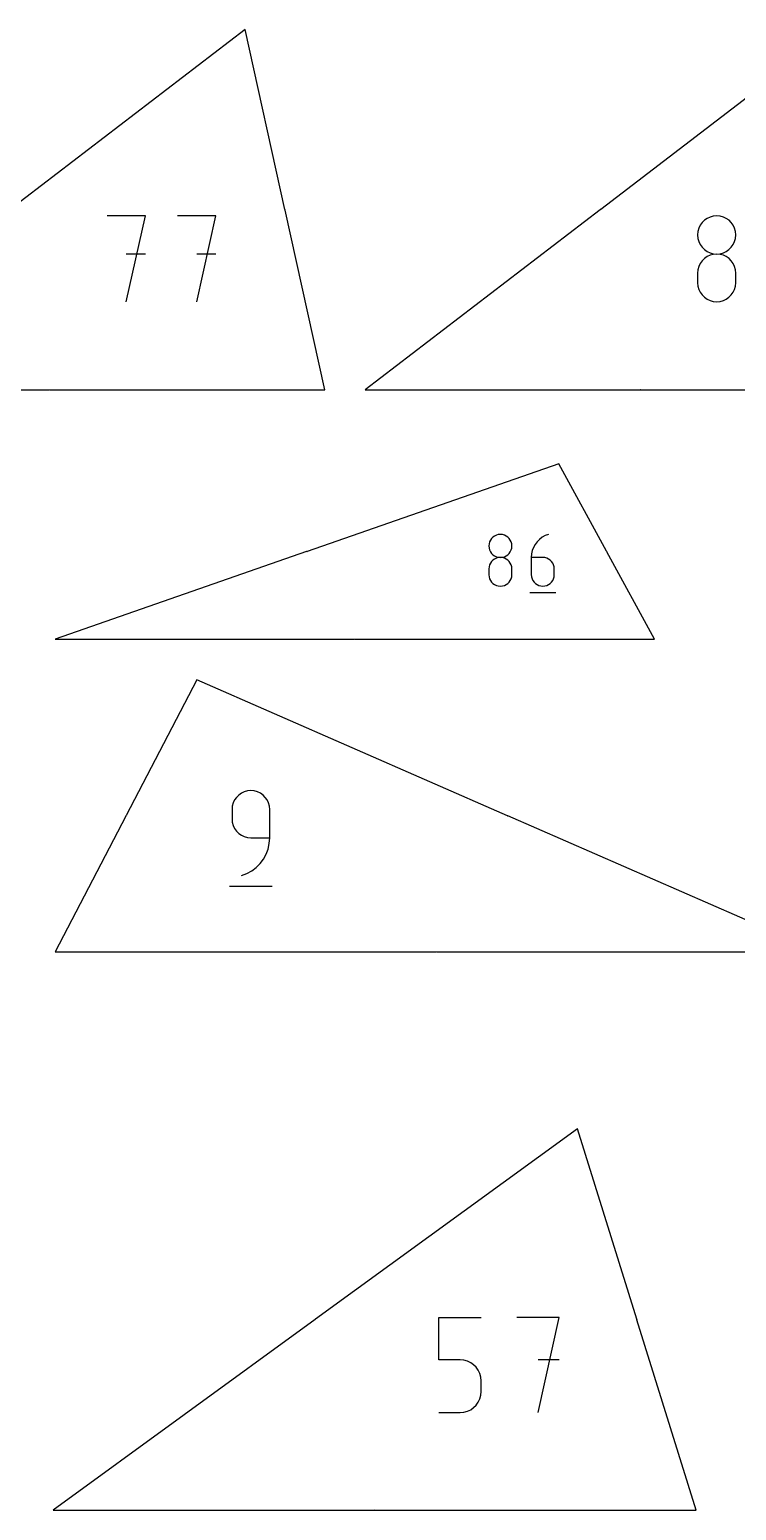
# Model space of a CAD drawing. Extents: x 0 to 500, y 0 to 1020.
# Drawn here: x 289.7 to 345.1, y 389.5 to 505.7 of the extents above; entities that cross this region are included whole.
import ezdxf

# ---------------------------------------------------------------- set-up
doc = ezdxf.new("R2010")
doc.units = 0

msp = doc.modelspace()

# ---------------------------------------------------------------- linework, layer by layer
at = {"layer": 'annotation', "color": 1}
for p, q in [((309.729554, 491.571083), (309.730284, 491.567778)), ((309.730284, 491.567778), (309.730284, 491.567778)), ((309.730284, 491.567778), (309.730469, 491.567196)), ((309.730469, 491.567196), (309.730746, 491.56667)), ((309.730746, 491.56667), (309.731104, 491.56621)), ((309.731104, 491.56621), (309.731532, 491.56582)), ((309.731532, 491.56582), (309.732018, 491.56551)), ((309.732018, 491.56551), (309.732551, 491.565286)), ((309.732551, 491.565286), (309.733119, 491.565155)), ((309.733119, 491.565155), (309.73371, 491.565125)), ((309.73371, 491.565125), (309.734314, 491.565203)), ((309.734314, 491.565203), (309.735969, 491.565568)), ((309.735969, 491.565568), (309.736549, 491.565752)), ((309.735969, 491.565568), (309.735969, 491.565568)), ((309.736549, 491.565752), (309.737072, 491.566029)), ((309.737072, 491.566029), (309.737532, 491.566387)), ((309.737532, 491.566387), (309.737921, 491.566815)), ((309.737921, 491.566815), (309.738231, 491.567301)), ((309.738538, 491.569602), (309.738173, 491.571257)), ((309.738173, 491.571257), (309.738538, 491.569602)), ((309.738231, 491.567301), (309.738455, 491.567834)), ((309.738455, 491.567834), (309.738586, 491.568403)), ((309.738616, 491.568996), (309.738538, 491.569602)), ((309.738538, 491.569602), (309.738538, 491.569602)), ((309.738538, 491.569602), (309.738723, 491.56902)), ((309.738586, 491.568403), (309.738616, 491.568996)), ((309.738723, 491.56902), (309.739, 491.568494)), ((309.739, 491.568494), (309.739359, 491.568034)), ((309.739359, 491.568034), (309.739788, 491.567645)), ((309.739788, 491.567645), (309.740274, 491.567335)), ((309.740274, 491.567335), (309.740808, 491.567111)), ((309.740808, 491.567111), (309.741378, 491.566981)), ((309.741378, 491.566981), (309.741971, 491.566951)), ((309.741971, 491.566951), (309.742578, 491.567029)), ((309.742578, 491.567029), (309.743158, 491.567213)), ((309.742578, 491.567029), (309.742578, 491.567029)), ((309.743158, 491.567213), (309.743681, 491.56749)), ((309.743681, 491.56749), (309.744141, 491.567847)), ((309.744141, 491.567847), (309.74453, 491.568275)), ((309.745147, 491.571063), (309.744417, 491.574367)), ((309.74453, 491.568275), (309.74484, 491.568761)), ((309.74484, 491.568761), (309.745064, 491.569294)), ((309.745064, 491.569294), (309.745195, 491.569863)), ((309.745225, 491.570457), (309.745147, 491.571063)), ((309.745195, 491.569863), (309.745225, 491.570457)), ((334.46102, 491.569181), (334.464929, 491.572177)), ((334.464023, 491.565262), (334.46102, 491.569181)), ((334.465978, 491.566759), (334.464023, 491.565262)), ((334.466352, 491.566997), (334.465978, 491.566759)), ((334.466752, 491.56716), (334.466352, 491.566997)), ((334.467167, 491.567249), (334.466752, 491.56716)), ((334.467587, 491.567265), (334.467167, 491.567249)), ((334.468003, 491.567211), (334.467587, 491.567265)), ((334.467764, 491.560379), (334.469718, 491.561877)), ((334.468405, 491.567087), (334.468003, 491.567211)), ((334.468783, 491.566893), (334.468405, 491.567087)), ((334.469127, 491.566632), (334.468783, 491.566893)), ((334.469428, 491.566305), (334.469127, 491.566632)), ((334.470174, 491.565331), (334.469428, 491.566305)), ((334.469428, 491.566305), (334.469428, 491.566305)), ((334.469718, 491.561877), (334.470045, 491.562177)), ((334.469718, 491.561877), (334.469718, 491.561877)), ((334.470045, 491.562177), (334.470306, 491.562521)), ((334.470412, 491.564956), (334.470174, 491.565331)), ((334.473474, 491.56786), (334.470181, 491.576201)), ((334.470306, 491.562521), (334.470499, 491.562899)), ((334.470574, 491.564555), (334.470412, 491.564956)), ((334.470499, 491.562899), (334.470624, 491.563302)), ((334.470663, 491.564139), (334.470574, 491.564555)), ((334.470624, 491.563302), (334.470679, 491.563718)), ((334.470679, 491.563718), (334.470663, 491.564139)), ((334.478362, 491.571605), (334.473474, 491.56786)), ((334.478396, 491.568526), (334.475401, 491.572435)), ((298.794303, 491.096661), (295.793631, 491.096661)), ((297.294179, 484.348853), (298.794303, 491.096661)), ((304.325403, 491.096661), (301.324731, 491.096661)), ((302.825278, 484.348853), (304.325403, 491.096661)), ((342.290265, 490.346698), (342.179291, 490.11365)), ((342.438245, 490.555657), (342.290265, 490.346698)), ((342.61897, 490.736239), (342.438245, 490.555657)), ((342.828179, 490.884157), (342.61897, 490.736239)), ((343.061613, 490.995122), (342.828179, 490.884157)), ((343.31501, 491.064845), (343.061613, 490.995122)), ((343.584111, 491.089039), (343.31501, 491.064845)), ((343.853213, 491.064845), (343.584111, 491.089039)), ((343.584111, 491.089039), (343.584111, 491.089039)), ((344.10661, 490.995122), (343.853213, 491.064845)), ((344.340044, 490.884157), (344.10661, 490.995122)), ((344.549253, 490.736239), (344.340044, 490.884157)), ((344.729978, 490.555657), (344.549253, 490.736239)), ((344.877957, 490.346698), (344.729978, 490.555657)), ((344.988932, 490.11365), (344.877957, 490.346698)), ((342.109582, 489.860803), (342.085399, 489.592443)), ((342.085399, 489.592443), (342.085399, 489.592443)), ((342.085399, 489.592443), (342.109596, 489.322823)), ((342.179291, 490.11365), (342.109582, 489.860803)), ((342.109596, 489.322823), (342.17934, 489.068994)), ((342.17934, 489.068994), (342.290359, 488.83521)), ((344.877863, 488.83521), (344.988883, 489.068994)), ((344.988883, 489.068994), (345.058627, 489.322823)), ((345.058641, 489.860803), (344.988932, 490.11365)), ((345.058627, 489.322823), (345.082824, 489.592443)), ((345.082824, 489.592443), (345.058641, 489.860803)), ((345.082824, 489.592443), (345.082824, 489.592443)), ((298.794303, 488.091758), (297.294179, 488.091758)), ((304.325403, 488.091758), (302.825278, 488.091758)), ((342.290359, 488.83521), (342.438385, 488.625722)), ((342.438385, 488.625722), (342.619144, 488.444786)), ((342.828179, 487.886591), (342.61897, 487.73848)), ((342.619144, 488.444786), (342.828367, 488.296653)), ((343.061613, 487.997655), (342.828179, 487.886591)), ((342.828367, 488.296653), (343.061783, 488.185578)), ((343.31501, 488.067415), (343.061613, 487.997655)), ((343.061783, 488.185578), (343.315122, 488.115814)), ((343.584111, 488.091614), (343.31501, 488.067415)), ((343.315122, 488.115814), (343.584111, 488.091614)), ((343.584111, 488.091614), (343.853101, 488.115814)), ((343.853213, 488.067429), (343.584111, 488.091614)), ((343.584111, 488.091614), (343.584111, 488.091614)), ((343.584111, 488.091614), (343.584111, 488.091614)), ((343.853101, 488.115814), (344.106439, 488.185578)), ((344.10661, 487.997704), (343.853213, 488.067429)), ((344.106439, 488.185578), (344.339856, 488.296653)), ((344.340044, 487.886685), (344.10661, 487.997704)), ((344.339856, 488.296653), (344.549079, 488.444786)), ((344.549253, 487.738619), (344.340044, 487.886685)), ((344.549079, 488.444786), (344.729838, 488.625722)), ((344.729838, 488.625722), (344.877863, 488.83521)), ((342.109582, 486.860702), (342.085399, 486.591209)), ((342.179291, 487.114433), (342.109582, 486.860702)), ((342.290265, 487.348144), (342.179291, 487.114433)), ((342.438245, 487.557579), (342.290265, 487.348144)), ((342.61897, 487.73848), (342.438245, 487.557579)), ((344.729978, 487.557753), (344.549253, 487.738619)), ((344.877957, 487.348332), (344.729978, 487.557753)), ((344.988932, 487.114604), (344.877957, 487.348332)), ((345.058641, 486.860814), (344.988932, 487.114604)), ((345.082824, 486.591209), (345.058641, 486.860814)), ((342.085399, 486.591209), (342.085399, 485.844603)), ((342.085399, 485.844603), (342.085399, 485.844603)), ((342.085399, 485.844603), (342.109596, 485.575129)), ((342.109596, 485.575129), (342.17934, 485.321689)), ((344.988883, 485.321689), (345.058627, 485.575129)), ((345.058627, 485.575129), (345.082824, 485.844603)), ((345.082824, 485.844603), (345.082824, 486.591209)), ((345.082824, 486.591209), (345.082824, 486.591209)), ((342.17934, 485.321689), (342.290359, 485.088467)), ((342.290359, 485.088467), (342.438385, 484.879648)), ((342.438385, 484.879648), (342.619144, 484.699414)), ((342.619144, 484.699414), (342.828367, 484.551949)), ((342.828367, 484.551949), (343.061783, 484.441437)), ((343.061783, 484.441437), (343.315122, 484.372062)), ((343.315122, 484.372062), (343.584111, 484.348007)), ((343.584111, 484.348007), (343.853101, 484.372062)), ((343.853101, 484.372062), (344.106439, 484.441437)), ((344.106439, 484.441437), (344.339856, 484.551949)), ((344.339856, 484.551949), (344.549079, 484.699414)), ((344.549079, 484.699414), (344.729838, 484.879648)), ((344.729838, 484.879648), (344.877863, 485.088467)), ((344.877863, 485.088467), (344.988883, 485.321689)), ((343.584111, 484.348007), (343.584111, 484.348007)), ((291.294064, 477.447383), (291.29402, 477.446901)), ((291.29402, 477.446901), (291.29402, 477.445567)), ((291.29402, 477.445567), (291.29402, 477.445567)), ((291.29402, 477.445567), (291.294064, 477.445085)), ((291.294064, 477.440686), (291.29402, 477.440205)), ((291.29402, 477.440205), (291.29402, 477.440205)), ((291.29402, 477.440205), (291.294064, 477.439725)), ((291.294188, 477.447835), (291.294064, 477.447383)), ((291.294064, 477.445085), (291.294188, 477.444632)), ((291.294188, 477.44114), (291.294064, 477.440686)), ((291.294064, 477.439725), (291.294188, 477.439273)), ((291.294387, 477.448252), (291.294188, 477.447835)), ((291.294188, 477.444632), (291.294387, 477.444214)), ((291.294387, 477.441558), (291.294188, 477.44114)), ((291.294188, 477.439273), (291.294387, 477.438857)), ((291.294651, 477.448625), (291.294387, 477.448252)), ((291.294387, 477.444214), (291.294651, 477.44384)), ((291.294651, 477.441932), (291.294387, 477.441558)), ((291.294387, 477.438857), (291.294651, 477.438484)), ((291.294974, 477.448947), (291.294651, 477.448625)), ((291.294651, 477.44384), (291.294974, 477.443517)), ((291.294974, 477.442255), (291.294651, 477.441932)), ((291.294651, 477.438484), (291.294974, 477.438161)), ((291.295348, 477.449211), (291.294974, 477.448947)), ((291.294974, 477.443517), (291.295348, 477.443252)), ((291.295348, 477.44252), (291.294974, 477.442255)), ((291.294974, 477.438161), (291.295348, 477.437897)), ((291.295765, 477.449408), (291.295348, 477.449211)), ((291.295348, 477.443252), (291.295765, 477.443054)), ((291.295765, 477.442718), (291.295348, 477.44252)), ((291.295348, 477.437897), (291.295765, 477.437698)), ((291.296218, 477.449532), (291.295765, 477.449408)), ((291.295765, 477.443054), (291.296217, 477.442929)), ((291.296218, 477.442843), (291.295765, 477.442718)), ((291.295765, 477.437698), (291.296217, 477.437574)), ((291.296217, 477.442929), (291.296698, 477.442886)), ((291.296217, 477.437574), (291.296698, 477.437531)), ((291.296698, 477.449575), (291.296218, 477.449532)), ((291.296698, 477.442886), (291.296218, 477.442843)), ((291.297179, 477.449532), (291.296698, 477.449575)), ((291.296698, 477.449575), (291.296698, 477.449575)), ((291.296698, 477.442886), (291.297179, 477.442929)), ((291.296698, 477.442886), (291.296698, 477.442886)), ((291.297179, 477.442843), (291.296698, 477.442886)), ((291.296698, 477.442886), (291.296698, 477.442886)), ((291.296698, 477.437531), (291.297179, 477.437574)), ((291.296698, 477.437531), (291.296698, 477.437531)), ((291.297632, 477.449408), (291.297179, 477.449532)), ((291.297179, 477.442929), (291.297632, 477.443054)), ((291.297632, 477.442718), (291.297179, 477.442843)), ((291.297179, 477.437574), (291.297632, 477.437698)), ((291.298049, 477.449211), (291.297632, 477.449408)), ((291.297632, 477.443054), (291.298049, 477.443253)), ((291.298049, 477.44252), (291.297632, 477.442718)), ((291.297632, 477.437698), (291.298049, 477.437897)), ((291.298422, 477.448947), (291.298049, 477.449211)), ((291.298049, 477.443253), (291.298423, 477.443517)), ((291.298422, 477.442255), (291.298049, 477.44252)), ((291.298049, 477.437897), (291.298423, 477.438161)), ((291.298745, 477.448625), (291.298422, 477.448947)), ((291.298745, 477.441932), (291.298422, 477.442255)), ((291.298423, 477.443517), (291.298746, 477.44384)), ((291.298423, 477.438161), (291.298746, 477.438484)), ((291.29901, 477.448252), (291.298745, 477.448625)), ((291.29901, 477.441558), (291.298745, 477.441932)), ((291.298746, 477.44384), (291.29901, 477.444215)), ((291.298746, 477.438484), (291.29901, 477.438857)), ((291.299208, 477.447835), (291.29901, 477.448252)), ((291.29901, 477.444215), (291.299208, 477.444632)), ((291.299208, 477.44114), (291.29901, 477.441558)), ((291.29901, 477.438857), (291.299208, 477.439273)), ((291.299333, 477.447383), (291.299208, 477.447835)), ((291.299208, 477.444632), (291.299333, 477.445086)), ((291.299333, 477.440686), (291.299208, 477.44114)), ((291.299208, 477.439273), (291.299333, 477.439725)), ((291.299376, 477.446901), (291.299333, 477.447383)), ((291.299333, 477.445086), (291.299376, 477.445567)), ((291.299376, 477.440205), (291.299333, 477.440686)), ((291.299333, 477.439725), (291.299376, 477.440205)), ((291.299376, 477.446901), (291.299376, 477.446901)), ((291.299376, 477.445567), (291.299376, 477.446901)), ((291.299376, 477.440205), (291.299376, 477.440205)), ((291.306579, 477.449575), (291.303898, 477.437516)), ((291.303898, 477.442886), (291.306579, 477.442886)), ((291.303898, 477.437516), (291.309261, 477.437516)), ((337.58717, 477.449575), (337.584489, 477.437516)), ((337.584489, 477.442886), (337.58717, 477.442886)), ((337.584489, 477.437516), (337.589852, 477.437516)), ((337.594417, 477.447383), (337.594373, 477.446901)), ((337.594373, 477.446901), (337.594373, 477.445567)), ((337.594373, 477.445567), (337.594373, 477.445567)), ((337.594373, 477.445567), (337.594417, 477.445085)), ((337.594417, 477.440686), (337.594373, 477.440205)), ((337.594373, 477.440205), (337.594373, 477.440205)), ((337.594373, 477.440205), (337.594417, 477.439725)), ((337.594541, 477.447835), (337.594417, 477.447383)), ((337.594417, 477.445085), (337.594541, 477.444632)), ((337.594541, 477.44114), (337.594417, 477.440686)), ((337.594417, 477.439725), (337.594541, 477.439273)), ((337.59474, 477.448252), (337.594541, 477.447835)), ((337.594541, 477.444632), (337.594739, 477.444214)), ((337.59474, 477.441558), (337.594541, 477.44114)), ((337.594541, 477.439273), (337.594739, 477.438857)), ((337.594739, 477.444214), (337.595004, 477.44384)), ((337.594739, 477.438857), (337.595004, 477.438484)), ((337.595004, 477.448625), (337.59474, 477.448252)), ((337.595004, 477.441932), (337.59474, 477.441558)), ((337.595327, 477.448947), (337.595004, 477.448625)), ((337.595004, 477.44384), (337.595327, 477.443517)), ((337.595327, 477.442255), (337.595004, 477.441932)), ((337.595004, 477.438484), (337.595327, 477.438161)), ((337.595701, 477.449211), (337.595327, 477.448947)), ((337.595327, 477.443517), (337.5957, 477.443252)), ((337.595701, 477.44252), (337.595327, 477.442255)), ((337.595327, 477.438161), (337.5957, 477.437897)), ((337.5957, 477.443252), (337.596118, 477.443054)), ((337.5957, 477.437897), (337.596118, 477.437698)), ((337.596118, 477.449408), (337.595701, 477.449211)), ((337.596118, 477.442718), (337.595701, 477.44252)), ((337.59657, 477.449532), (337.596118, 477.449408)), ((337.596118, 477.443054), (337.59657, 477.442929)), ((337.59657, 477.442843), (337.596118, 477.442718)), ((337.596118, 477.437698), (337.59657, 477.437574)), ((337.597051, 477.449575), (337.59657, 477.449532)), ((337.59657, 477.442929), (337.597051, 477.442886)), ((337.597051, 477.442886), (337.59657, 477.442843)), ((337.59657, 477.437574), (337.597051, 477.437531)), ((337.597532, 477.449532), (337.597051, 477.449575)), ((337.597051, 477.449575), (337.597051, 477.449575)), ((337.597051, 477.442886), (337.597532, 477.442929)), ((337.597051, 477.442886), (337.597051, 477.442886)), ((337.597532, 477.442843), (337.597051, 477.442886)), ((337.597051, 477.442886), (337.597051, 477.442886)), ((337.597051, 477.437531), (337.597532, 477.437574)), ((337.597051, 477.437531), (337.597051, 477.437531)), ((337.597984, 477.449408), (337.597532, 477.449532)), ((337.597532, 477.442929), (337.597985, 477.443054)), ((337.597984, 477.442718), (337.597532, 477.442843)), ((337.597532, 477.437574), (337.597985, 477.437698)), ((337.598401, 477.449211), (337.597984, 477.449408)), ((337.598401, 477.44252), (337.597984, 477.442718)), ((337.597985, 477.443054), (337.598402, 477.443253)), ((337.597985, 477.437698), (337.598402, 477.437897)), ((337.598775, 477.448947), (337.598401, 477.449211)), ((337.598775, 477.442255), (337.598401, 477.44252)), ((337.598402, 477.443253), (337.598776, 477.443517)), ((337.598402, 477.437897), (337.598776, 477.438161)), ((337.599098, 477.448625), (337.598775, 477.448947)), ((337.599098, 477.441932), (337.598775, 477.442255)), ((337.598776, 477.443517), (337.599098, 477.44384)), ((337.598776, 477.438161), (337.599098, 477.438484)), ((337.599363, 477.448252), (337.599098, 477.448625)), ((337.599098, 477.44384), (337.599363, 477.444215)), ((337.599363, 477.441558), (337.599098, 477.441932)), ((337.599098, 477.438484), (337.599363, 477.438857)), ((337.599561, 477.447835), (337.599363, 477.448252)), ((337.599363, 477.444215), (337.599561, 477.444632)), ((337.599561, 477.44114), (337.599363, 477.441558)), ((337.599363, 477.438857), (337.599561, 477.439273)), ((337.599686, 477.447383), (337.599561, 477.447835)), ((337.599561, 477.444632), (337.599686, 477.445086)), ((337.599686, 477.440686), (337.599561, 477.44114)), ((337.599561, 477.439273), (337.599686, 477.439725)), ((337.599729, 477.446901), (337.599686, 477.447383)), ((337.599686, 477.445086), (337.599729, 477.445567)), ((337.599729, 477.440205), (337.599686, 477.440686)), ((337.599686, 477.439725), (337.599729, 477.440205)), ((337.599729, 477.446901), (337.599729, 477.446901)), ((337.599729, 477.445567), (337.599729, 477.446901)), ((337.599729, 477.440205), (337.599729, 477.440205)), ((326.045369, 465.882307), (325.936626, 465.773649)), ((326.171252, 465.97131), (326.045369, 465.882307)), ((326.31171, 466.038078), (326.171252, 465.97131)), ((326.464181, 466.080031), (326.31171, 466.038078)), ((326.626101, 466.094589), (326.464181, 466.080031)), ((326.788021, 466.080031), (326.626101, 466.094589)), ((326.626101, 466.094589), (326.626101, 466.094589)), ((326.940492, 466.038078), (326.788021, 466.080031)), ((327.080951, 465.97131), (326.940492, 466.038078)), ((327.206833, 465.882307), (327.080951, 465.97131)), ((327.315576, 465.773649), (327.206833, 465.882307)), ((329.909937, 465.872184), (329.696589, 465.711297)), ((330.146996, 466.002693), (329.909937, 465.872184)), ((330.405335, 466.099555), (330.146996, 466.002693)), ((330.405335, 466.099555), (330.405335, 466.099555)), ((311.453203, 464.752585), (311.45269, 464.761537)), ((311.459018, 464.754609), (311.453203, 464.752585)), ((311.458085, 464.751674), (311.456466, 464.756325)), ((311.46011, 464.76412), (311.464761, 464.765739)), ((311.461733, 464.759457), (311.46011, 464.76412)), ((311.464059, 464.760266), (311.461733, 464.759457)), ((311.463755, 464.753648), (311.466081, 464.754458)), ((311.464489, 464.760374), (311.464059, 464.760266)), ((311.46492, 464.760404), (311.464489, 464.760374)), ((311.465342, 464.760358), (311.46492, 464.760404)), ((311.465746, 464.760243), (311.465342, 464.760358)), ((311.466124, 464.76006), (311.465746, 464.760243)), ((311.466081, 464.754458), (311.466485, 464.75464)), ((311.466081, 464.754458), (311.466081, 464.754458)), ((311.466466, 464.759816), (311.466124, 464.76006)), ((311.466764, 464.759514), (311.466466, 464.759816)), ((311.466485, 464.75464), (311.466841, 464.754886)), ((311.467009, 464.759159), (311.466764, 464.759514)), ((311.466841, 464.754886), (311.467143, 464.755184)), ((311.467193, 464.758754), (311.467009, 464.759159)), ((311.467143, 464.755184), (311.467387, 464.755527)), ((311.467596, 464.757595), (311.467193, 464.758754)), ((311.467193, 464.758754), (311.467193, 464.758754)), ((311.467387, 464.755527), (311.46757, 464.755905)), ((311.46757, 464.755905), (311.467687, 464.75631)), ((311.467704, 464.757164), (311.467596, 464.757595)), ((311.467687, 464.75631), (311.467733, 464.756732)), ((311.467733, 464.756732), (311.467704, 464.757164)), ((325.738867, 465.355551), (325.724316, 465.194077)), ((325.724316, 465.194077), (325.724316, 465.194077)), ((325.724316, 465.194077), (325.738875, 465.031845)), ((325.780811, 465.507691), (325.738867, 465.355551)), ((325.738875, 465.031845), (325.780841, 464.879115)), ((325.847586, 465.647917), (325.780811, 465.507691)), ((325.780841, 464.879115), (325.847642, 464.738445)), ((325.936626, 465.773649), (325.847586, 465.647917)), ((325.847642, 464.738445), (325.93671, 464.612395)), ((325.93671, 464.612395), (326.045474, 464.503524)), ((327.206728, 464.503524), (327.315493, 464.612395)), ((327.315493, 464.612395), (327.40456, 464.738445)), ((327.404617, 465.647917), (327.315576, 465.773649)), ((327.40456, 464.738445), (327.471362, 464.879115)), ((327.471391, 465.507691), (327.404617, 465.647917)), ((327.471362, 464.879115), (327.513327, 465.031845)), ((327.513335, 465.355551), (327.471391, 465.507691)), ((327.513327, 465.031845), (327.527886, 465.194077)), ((327.527886, 465.194077), (327.513335, 465.355551)), ((327.527886, 465.194077), (327.527886, 465.194077)), ((329.128997, 464.829364), (329.070715, 464.565635)), ((329.223159, 465.079065), (329.128997, 464.829364)), ((329.350767, 465.311468), (329.223159, 465.079065)), ((329.509388, 465.523301), (329.350767, 465.311468)), ((329.696589, 465.711297), (329.509388, 465.523301)), ((334.95508, 464.758245), (334.959399, 464.760607)), ((334.955174, 464.763208), (334.963916, 464.765188)), ((334.958127, 464.757809), (334.955174, 464.763208)), ((334.959143, 464.750817), (334.97005, 464.753974)), ((334.965719, 464.751606), (334.964537, 464.753768)), ((334.97005, 464.753974), (334.967684, 464.758299)), ((325.738867, 463.550371), (325.724316, 463.388214)), ((325.780811, 463.703042), (325.738867, 463.550371)), ((325.847586, 463.843668), (325.780811, 463.703042)), ((325.936626, 463.969686), (325.847586, 463.843668)), ((326.045369, 464.078535), (325.936626, 463.969686)), ((326.171252, 464.167655), (326.045369, 464.078535)), ((326.045474, 464.503524), (326.171365, 464.414392)), ((326.31171, 464.234482), (326.171252, 464.167655)), ((326.171365, 464.414392), (326.311813, 464.347557)), ((326.464181, 464.276458), (326.31171, 464.234482)), ((326.311813, 464.347557), (326.464248, 464.30558)), ((326.626101, 464.291018), (326.464181, 464.276458)), ((326.464248, 464.30558), (326.626101, 464.291018)), ((326.626101, 464.291018), (326.787954, 464.30558)), ((326.788021, 464.276466), (326.626101, 464.291018)), ((326.626101, 464.291018), (326.626101, 464.291018)), ((326.626101, 464.291018), (326.626101, 464.291018)), ((326.787954, 464.30558), (326.940389, 464.347557)), ((326.940492, 464.234512), (326.788021, 464.276466)), ((326.940389, 464.347557), (327.080837, 464.414392)), ((327.080951, 464.167711), (326.940492, 464.234512)), ((327.080837, 464.414392), (327.206728, 464.503524)), ((327.206833, 464.078619), (327.080951, 464.167711)), ((327.315576, 463.969791), (327.206833, 464.078619)), ((327.404617, 463.843781), (327.315576, 463.969791)), ((327.471391, 463.703145), (327.404617, 463.843781)), ((327.513335, 463.550438), (327.471391, 463.703145)), ((327.527886, 463.388214), (327.513335, 463.550438)), ((329.070715, 464.565635), (329.050747, 464.291146)), ((329.050747, 464.291146), (329.050747, 462.941397)), ((329.952532, 464.291146), (329.050747, 464.291146)), ((330.114721, 464.276672), (329.952532, 464.291146)), ((330.267334, 464.234928), (330.114721, 464.276672)), ((330.407835, 464.168433), (330.267334, 464.234928)), ((330.533684, 464.079702), (330.407835, 464.168433)), ((330.642343, 463.971254), (330.533684, 464.079702)), ((330.731275, 463.845606), (330.642343, 463.971254)), ((330.79794, 463.705275), (330.731275, 463.845606)), ((330.8398, 463.552778), (330.79794, 463.705275)), ((330.854318, 463.390634), (330.8398, 463.552778)), ((325.724316, 463.388214), (325.724316, 462.938977)), ((325.724316, 462.938977), (325.724316, 462.938977)), ((325.724316, 462.938977), (325.738875, 462.776833)), ((325.738875, 462.776833), (325.780841, 462.624336)), ((325.780841, 462.624336), (325.847642, 462.484005)), ((325.847642, 462.484005), (325.93671, 462.358357)), ((325.93671, 462.358357), (326.045474, 462.249909)), ((327.206728, 462.249909), (327.315493, 462.358357)), ((327.315493, 462.358357), (327.40456, 462.484005)), ((327.40456, 462.484005), (327.471362, 462.624336)), ((327.471362, 462.624336), (327.513327, 462.776833)), ((327.513327, 462.776833), (327.527886, 462.938977)), ((327.527886, 462.938977), (327.527886, 463.388214)), ((327.527886, 463.388214), (327.527886, 463.388214)), ((329.050747, 462.941397), (329.050747, 462.941397)), ((329.050747, 462.941397), (329.065307, 462.779173)), ((329.065307, 462.779173), (329.107272, 462.626466)), ((329.107272, 462.626466), (329.174073, 462.48583)), ((329.174073, 462.48583), (329.263141, 462.359821)), ((329.263141, 462.359821), (329.371905, 462.250992)), ((330.533684, 462.250992), (330.642343, 462.359821)), ((330.642343, 462.359821), (330.731275, 462.48583)), ((330.731275, 462.48583), (330.79794, 462.626466)), ((330.79794, 462.626466), (330.8398, 462.779173)), ((330.8398, 462.779173), (330.854318, 462.941397)), ((330.854318, 462.941397), (330.854318, 463.390634)), ((330.854318, 463.390634), (330.854318, 463.390634)), ((326.045474, 462.249909), (326.171365, 462.161178)), ((326.171365, 462.161178), (326.311813, 462.094683)), ((326.311813, 462.094683), (326.464248, 462.052939)), ((326.464248, 462.052939), (326.626101, 462.038465)), ((326.626101, 462.038465), (326.787954, 462.052939)), ((326.626101, 462.038465), (326.626101, 462.038465)), ((326.787954, 462.052939), (326.940389, 462.094683)), ((326.940389, 462.094683), (327.080837, 462.161178)), ((327.080837, 462.161178), (327.206728, 462.249909)), ((328.937801, 461.530972), (330.968282, 461.530972)), ((329.371905, 462.250992), (329.497796, 462.1619)), ((329.497796, 462.1619), (329.638244, 462.095099)), ((329.638244, 462.095099), (329.79068, 462.053145)), ((329.79068, 462.053145), (329.952532, 462.038593)), ((329.952532, 462.038593), (330.114721, 462.053145)), ((329.952532, 462.038593), (329.952532, 462.038593)), ((330.114721, 462.053145), (330.267334, 462.095099)), ((330.267334, 462.095099), (330.407835, 462.1619)), ((330.407835, 462.1619), (330.533684, 462.250992)), ((315.2163, 457.892096), (315.210755, 457.892096)), ((315.211122, 457.886533), (315.211067, 457.885785)), ((315.211067, 457.885785), (315.211067, 457.882087)), ((315.21353, 457.885785), (315.211067, 457.885785)), ((315.211067, 457.882087), (315.211067, 457.882087)), ((315.211067, 457.882087), (315.211107, 457.881644)), ((315.211107, 457.881644), (315.211221, 457.881227)), ((315.211281, 457.887252), (315.211122, 457.886533)), ((315.211221, 457.881227), (315.211403, 457.880843)), ((315.211538, 457.887932), (315.211281, 457.887252)), ((315.211403, 457.880843), (315.211646, 457.880499)), ((315.211886, 457.888566), (315.211538, 457.887932)), ((315.211646, 457.880499), (315.211943, 457.880202)), ((315.212319, 457.889143), (315.211886, 457.888566)), ((315.211943, 457.880202), (315.212286, 457.879958)), ((315.212286, 457.879958), (315.21267, 457.879776)), ((315.21283, 457.889655), (315.212319, 457.889143)), ((315.21267, 457.879776), (315.213087, 457.879661)), ((315.213411, 457.890093), (315.21283, 457.889655)), ((315.213087, 457.879661), (315.21353, 457.879622)), ((315.214058, 457.890448), (315.213411, 457.890093)), ((315.213972, 457.885746), (315.21353, 457.885785)), ((315.21353, 457.879622), (315.213972, 457.879661)), ((315.21353, 457.879622), (315.21353, 457.879622)), ((315.214388, 457.885631), (315.213972, 457.885746)), ((315.213972, 457.879661), (315.214388, 457.879776)), ((315.214762, 457.89071), (315.214058, 457.890448)), ((315.214771, 457.885449), (315.214388, 457.885631)), ((315.214388, 457.879776), (315.214771, 457.879958)), ((315.214762, 457.89071), (315.214762, 457.89071)), ((315.215115, 457.885205), (315.214771, 457.885449)), ((315.214771, 457.879958), (315.215115, 457.880202)), ((315.215412, 457.884908), (315.215115, 457.885205)), ((315.215115, 457.880202), (315.215412, 457.880499)), ((315.215655, 457.884564), (315.215412, 457.884908)), ((315.215412, 457.880499), (315.215655, 457.880843)), ((315.215838, 457.88418), (315.215655, 457.884564)), ((315.215655, 457.880843), (315.215838, 457.881227)), ((315.215952, 457.883763), (315.215838, 457.88418)), ((315.215838, 457.881227), (315.215952, 457.881644)), ((315.215992, 457.88332), (315.215952, 457.883763)), ((315.215952, 457.881644), (315.215992, 457.882087)), ((315.215992, 457.882087), (315.215992, 457.88332)), ((315.215992, 457.88332), (315.215992, 457.88332)), ((315.22015, 457.888245), (315.226307, 457.888245)), ((315.221995, 457.89071), (315.221995, 457.885785)), ((315.226307, 457.888245), (315.223848, 457.879622)), ((305.680223, 445.037062), (305.611435, 444.78671)), ((305.789722, 445.267644), (305.680223, 445.037062)), ((305.935719, 445.474262), (305.789722, 445.267644)), ((306.114002, 445.65272), (305.935719, 445.474262)), ((306.320359, 445.798823), (306.114002, 445.65272)), ((306.550578, 445.908376), (306.320359, 445.798823)), ((306.800446, 445.977185), (306.550578, 445.908376)), ((307.06575, 446.001053), (306.800446, 445.977185)), ((307.331605, 445.977185), (307.06575, 446.001053)), ((307.06575, 446.001053), (307.06575, 446.001053)), ((307.581764, 445.908376), (307.331605, 445.977185)), ((307.812069, 445.798823), (307.581764, 445.908376)), ((308.018357, 445.65272), (307.812069, 445.798823)), ((308.196469, 445.474262), (308.018357, 445.65272)), ((308.342243, 445.267644), (308.196469, 445.474262)), ((308.451518, 445.037062), (308.342243, 445.267644)), ((308.520135, 444.78671), (308.451518, 445.037062)), ((297.268499, 444.02564), (297.26602, 444.020885)), ((297.277952, 444.017687), (297.268499, 444.02564)), ((297.271559, 444.031112), (297.271542, 444.03065)), ((297.271542, 444.03065), (297.271603, 444.030197)), ((297.271658, 444.031571), (297.271559, 444.031112)), ((297.271603, 444.030197), (297.27174, 444.029761)), ((297.271842, 444.032017), (297.271658, 444.031571)), ((297.27174, 444.029761), (297.271949, 444.029354)), ((297.272102, 444.032424), (297.271842, 444.032017)), ((297.271842, 444.032017), (297.271842, 444.032017)), ((297.271949, 444.029354), (297.272226, 444.028986)), ((297.273261, 444.023157), (297.272022, 444.02078)), ((297.272422, 444.032767), (297.272102, 444.032424)), ((297.272226, 444.028986), (297.272569, 444.028666)), ((297.272791, 444.033046), (297.272422, 444.032767)), ((297.272569, 444.028666), (297.272974, 444.028406)), ((297.273198, 444.033255), (297.272791, 444.033046)), ((297.272974, 444.028406), (297.272974, 444.028406)), ((297.272974, 444.028406), (297.273422, 444.028222)), ((297.273633, 444.033392), (297.273198, 444.033255)), ((297.273422, 444.028222), (297.273881, 444.028123)), ((297.274086, 444.033454), (297.273633, 444.033392)), ((297.273881, 444.028123), (297.274343, 444.028106)), ((297.274547, 444.033437), (297.274086, 444.033454)), ((297.274343, 444.028106), (297.274798, 444.028167)), ((297.275005, 444.033339), (297.274547, 444.033437)), ((297.274798, 444.028167), (297.275234, 444.028304)), ((297.275451, 444.033155), (297.275005, 444.033339)), ((297.275234, 444.028304), (297.275641, 444.028513)), ((297.275451, 444.033155), (297.275451, 444.033155)), ((297.275858, 444.032894), (297.275451, 444.033155)), ((297.275641, 444.028513), (297.27601, 444.028791)), ((297.276202, 444.032574), (297.275858, 444.032894)), ((297.27601, 444.028791), (297.27633, 444.029135)), ((297.276481, 444.032205), (297.276202, 444.032574)), ((297.276308, 444.028636), (297.276291, 444.028174)), ((297.276291, 444.028174), (297.276352, 444.02772)), ((297.276406, 444.029095), (297.276308, 444.028636)), ((297.27633, 444.029135), (297.27659, 444.029541)), ((297.276352, 444.02772), (297.27649, 444.027285)), ((297.27659, 444.029541), (297.276406, 444.029095)), ((297.276691, 444.031797), (297.276481, 444.032205)), ((297.27649, 444.027285), (297.276699, 444.026877)), ((297.27659, 444.029541), (297.276774, 444.029987)), ((297.276851, 444.029947), (297.27659, 444.029541)), ((297.27659, 444.029541), (297.27659, 444.029541)), ((297.27659, 444.029541), (297.27659, 444.029541)), ((297.276828, 444.031362), (297.276691, 444.031797)), ((297.276699, 444.026877), (297.276978, 444.026508)), ((297.276774, 444.029987), (297.276873, 444.030446)), ((297.27689, 444.030908), (297.276828, 444.031362)), ((297.277171, 444.030291), (297.276851, 444.029947)), ((297.276873, 444.030446), (297.27689, 444.030908)), ((297.276978, 444.026508), (297.277322, 444.026188)), ((297.277539, 444.030569), (297.277171, 444.030291)), ((297.277322, 444.026188), (297.277729, 444.025927)), ((297.277947, 444.030779), (297.277539, 444.030569)), ((297.277729, 444.025927), (297.278912, 444.02531)), ((297.278383, 444.030915), (297.277947, 444.030779)), ((297.278837, 444.030977), (297.278383, 444.030915)), ((297.279299, 444.03096), (297.278837, 444.030977)), ((297.278912, 444.02531), (297.278912, 444.02531)), ((297.278912, 444.02531), (297.279359, 444.025126)), ((297.279758, 444.03086), (297.279299, 444.03096)), ((297.279359, 444.025126), (297.279818, 444.025027)), ((297.280205, 444.030676), (297.279758, 444.03086)), ((297.279818, 444.025027), (297.280279, 444.025011)), ((297.281388, 444.030059), (297.280205, 444.030676)), ((297.280205, 444.030676), (297.280205, 444.030676)), ((297.280279, 444.025011), (297.280733, 444.025073)), ((297.280733, 444.025073), (297.281167, 444.02521)), ((297.281167, 444.02521), (297.281574, 444.02542)), ((297.281795, 444.029798), (297.281388, 444.030059)), ((297.281574, 444.02542), (297.281942, 444.025698)), ((297.282139, 444.029478), (297.281795, 444.029798)), ((297.281942, 444.025698), (297.282261, 444.026042)), ((297.282417, 444.02911), (297.282139, 444.029478)), ((297.282261, 444.026042), (297.282521, 444.026449)), ((297.282625, 444.028703), (297.282417, 444.02911)), ((297.282521, 444.026449), (297.282705, 444.026895)), ((297.282521, 444.026449), (297.282521, 444.026449)), ((297.282762, 444.028268), (297.282625, 444.028703)), ((297.282705, 444.026895), (297.282805, 444.027353)), ((297.282822, 444.027814), (297.282762, 444.028268)), ((297.282805, 444.027353), (297.282822, 444.027814)), ((305.611435, 444.78671), (305.587569, 444.520784)), ((305.587569, 444.520784), (305.587569, 443.78065)), ((305.587569, 443.78065), (305.587569, 443.78065)), ((305.587569, 443.78065), (305.611435, 443.514739)), ((308.543931, 444.520784), (308.520135, 444.78671)), ((308.543931, 442.300799), (308.543931, 444.520784)), ((308.543931, 444.520784), (308.543931, 444.520784)), ((327.191607, 444.019232), (327.194708, 444.017876)), ((327.194708, 444.017876), (327.194708, 444.017876)), ((327.194708, 444.017876), (327.195287, 444.017682)), ((327.195287, 444.017682), (327.195875, 444.017596)), ((327.195875, 444.017596), (327.196459, 444.017614)), ((327.196459, 444.017614), (327.197025, 444.017731)), ((327.198096, 444.02562), (327.196544, 444.026299)), ((327.196544, 444.026299), (327.198096, 444.02562)), ((327.197025, 444.017731), (327.197562, 444.017941)), ((327.197562, 444.017941), (327.198057, 444.018239)), ((327.200809, 444.031821), (327.197709, 444.033178)), ((327.198057, 444.018239), (327.198497, 444.018621)), ((327.198632, 444.025326), (327.198096, 444.02562)), ((327.198096, 444.02562), (327.198096, 444.02562)), ((327.198096, 444.02562), (327.198676, 444.025426)), ((327.198497, 444.018621), (327.19887, 444.019082)), ((327.199094, 444.024952), (327.198632, 444.025326)), ((327.198676, 444.025426), (327.199264, 444.025341)), ((327.19887, 444.019082), (327.199163, 444.019615)), ((327.199476, 444.024511), (327.199094, 444.024952)), ((327.199163, 444.019615), (327.199842, 444.021168)), ((327.199264, 444.025341), (327.199847, 444.025359)), ((327.199775, 444.024016), (327.199476, 444.024511)), ((327.199985, 444.023479), (327.199775, 444.024016)), ((327.199842, 444.021168), (327.200035, 444.021745)), ((327.199842, 444.021168), (327.199842, 444.021168)), ((327.199847, 444.025359), (327.200414, 444.025477)), ((327.200102, 444.022913), (327.199985, 444.023479)), ((327.200035, 444.021745), (327.20012, 444.022331)), ((327.20012, 444.022331), (327.200102, 444.022913)), ((327.200414, 444.025477), (327.200951, 444.025687)), ((327.201345, 444.031527), (327.200809, 444.031821)), ((327.200951, 444.025687), (327.201447, 444.025987)), ((327.201807, 444.031153), (327.201345, 444.031527)), ((327.201447, 444.025987), (327.201887, 444.02637)), ((327.202189, 444.030712), (327.201807, 444.031153)), ((327.201887, 444.02637), (327.202261, 444.026833)), ((327.202488, 444.030217), (327.202189, 444.030712)), ((327.202261, 444.026833), (327.202555, 444.027369)), ((327.202698, 444.02968), (327.202488, 444.030217)), ((327.202555, 444.027369), (327.202748, 444.027946)), ((327.202555, 444.027369), (327.202555, 444.027369)), ((327.202815, 444.029114), (327.202698, 444.02968)), ((327.202748, 444.027946), (327.202833, 444.028532)), ((327.202833, 444.028532), (327.202815, 444.029114)), ((305.611435, 443.514739), (305.680223, 443.264425)), ((305.680223, 443.264425), (305.789722, 443.033899)), ((305.789722, 443.033899), (305.935719, 442.827347)), ((305.935719, 442.827347), (306.114002, 442.648958)), ((306.114002, 442.648958), (306.320359, 442.502921)), ((306.320359, 442.502921), (306.550578, 442.393423)), ((306.550578, 442.393423), (306.800446, 442.324653)), ((306.800446, 442.324653), (307.06575, 442.300799)), ((307.06575, 442.300799), (308.543931, 442.300799)), ((308.261412, 441.012062), (308.415694, 441.420601)), ((308.415694, 441.420601), (308.511204, 441.851989)), ((308.511204, 441.851989), (308.543931, 442.300799)), ((307.486027, 439.977782), (307.792569, 440.285227)), ((307.792569, 440.285227), (308.052367, 440.631795)), ((308.052367, 440.631795), (308.261412, 441.012062)), ((306.326033, 439.344437), (306.74875, 439.501962)), ((306.326033, 439.344437), (306.326033, 439.344437)), ((306.74875, 439.501962), (307.136751, 439.714885)), ((307.136751, 439.714885), (307.486027, 439.977782)), ((305.402849, 438.51236), (308.731157, 438.51236)), ((321.63185, 433.369602), (321.631797, 433.369017)), ((321.631797, 433.369017), (321.631797, 433.367399)), ((321.631797, 433.367399), (321.631797, 433.367399)), ((321.631797, 433.367399), (321.63185, 433.366814)), ((321.63185, 433.361476), (321.631797, 433.360891)), ((321.631797, 433.360891), (321.631797, 433.360891)), ((321.631797, 433.360891), (321.63185, 433.360309)), ((321.632001, 433.370151), (321.63185, 433.369602)), ((321.63185, 433.366814), (321.632001, 433.366264)), ((321.632001, 433.362026), (321.63185, 433.361476)), ((321.63185, 433.360309), (321.632001, 433.359761)), ((321.632242, 433.370657), (321.632001, 433.370151)), ((321.632001, 433.366264), (321.632241, 433.365757)), ((321.632242, 433.362533), (321.632001, 433.362026)), ((321.632001, 433.359761), (321.632241, 433.359256)), ((321.632241, 433.365757), (321.632562, 433.365303)), ((321.632241, 433.359256), (321.632562, 433.358803)), ((321.632563, 433.37111), (321.632242, 433.370657)), ((321.632563, 433.362987), (321.632242, 433.362533)), ((321.632562, 433.365303), (321.632954, 433.364911)), ((321.632562, 433.358803), (321.632954, 433.358411)), ((321.632954, 433.3715), (321.632563, 433.37111)), ((321.632954, 433.36338), (321.632563, 433.362987)), ((321.633408, 433.37182), (321.632954, 433.3715)), ((321.632954, 433.364911), (321.633408, 433.36459)), ((321.633408, 433.363701), (321.632954, 433.36338)), ((321.632954, 433.358411), (321.633408, 433.35809)), ((321.633914, 433.37206), (321.633408, 433.37182)), ((321.633408, 433.36459), (321.633914, 433.364349)), ((321.633914, 433.363942), (321.633408, 433.363701)), ((321.633408, 433.35809), (321.633914, 433.35785)), ((321.634464, 433.37221), (321.633914, 433.37206)), ((321.633914, 433.364349), (321.634463, 433.364198)), ((321.634464, 433.364093), (321.633914, 433.363942)), ((321.633914, 433.35785), (321.634463, 433.357699)), ((321.634463, 433.364198), (321.635047, 433.364145)), ((321.634463, 433.357699), (321.635047, 433.357646)), ((321.635047, 433.372262), (321.634464, 433.37221)), ((321.635047, 433.364145), (321.634464, 433.364093)), ((321.63563, 433.37221), (321.635047, 433.372262)), ((321.635047, 433.372262), (321.635047, 433.372262)), ((321.635047, 433.364145), (321.63563, 433.364198)), ((321.635047, 433.364145), (321.635047, 433.364145)), ((321.63563, 433.364093), (321.635047, 433.364145)), ((321.635047, 433.364145), (321.635047, 433.364145)), ((321.635047, 433.357646), (321.63563, 433.357699)), ((321.635047, 433.357646), (321.635047, 433.357646)), ((321.636179, 433.37206), (321.63563, 433.37221)), ((321.63563, 433.364198), (321.63618, 433.364349)), ((321.636179, 433.363942), (321.63563, 433.364093)), ((321.63563, 433.357699), (321.63618, 433.35785)), ((321.636685, 433.37182), (321.636179, 433.37206)), ((321.636685, 433.363701), (321.636179, 433.363942)), ((321.63618, 433.364349), (321.636686, 433.36459)), ((321.63618, 433.35785), (321.636686, 433.35809)), ((321.637139, 433.3715), (321.636685, 433.37182)), ((321.637139, 433.36338), (321.636685, 433.363701)), ((321.636686, 433.36459), (321.637139, 433.364911)), ((321.636686, 433.35809), (321.637139, 433.358411)), ((321.637531, 433.37111), (321.637139, 433.3715)), ((321.637139, 433.364911), (321.637531, 433.365303)), ((321.637531, 433.362987), (321.637139, 433.36338)), ((321.637139, 433.358411), (321.637531, 433.358803)), ((321.637852, 433.370657), (321.637531, 433.37111)), ((321.637531, 433.365303), (321.637852, 433.365757)), ((321.637852, 433.362533), (321.637531, 433.362987)), ((321.637531, 433.358803), (321.637852, 433.359256)), ((321.638093, 433.370151), (321.637852, 433.370657)), ((321.637852, 433.365757), (321.638093, 433.366264)), ((321.638093, 433.362026), (321.637852, 433.362533)), ((321.637852, 433.359256), (321.638093, 433.359761)), ((321.638244, 433.369602), (321.638093, 433.370151)), ((321.638093, 433.366264), (321.638244, 433.366814)), ((321.638244, 433.361476), (321.638093, 433.362026)), ((321.638093, 433.359761), (321.638244, 433.360309)), ((321.638296, 433.369017), (321.638244, 433.369602)), ((321.638244, 433.366814), (321.638296, 433.367399)), ((321.638296, 433.360891), (321.638244, 433.361476)), ((321.638244, 433.360309), (321.638296, 433.360891)), ((321.638296, 433.369017), (321.638296, 433.369017)), ((321.638296, 433.367399), (321.638296, 433.369017)), ((321.638296, 433.360891), (321.638296, 433.360891)), ((321.643784, 433.372262), (321.643784, 433.357628)), ((321.643784, 433.357628), (321.647037, 433.360882)), ((312.105611, 404.525683), (312.10554, 404.525232)), ((312.10554, 404.525232), (312.105546, 404.524775)), ((312.105546, 404.524775), (312.10563, 404.524321)), ((312.105758, 404.526117), (312.105611, 404.525683)), ((312.10563, 404.524321), (312.105796, 404.523882)), ((312.105978, 404.526523), (312.105758, 404.526117)), ((312.105796, 404.523882), (312.106043, 404.523469)), ((312.106271, 404.52689), (312.105978, 404.526523)), ((312.106043, 404.523469), (312.106043, 404.523469)), ((312.106043, 404.523469), (312.106362, 404.523105)), ((312.106634, 404.527209), (312.106271, 404.52689)), ((312.106362, 404.523105), (312.106729, 404.522811)), ((312.107049, 404.527457), (312.106634, 404.527209)), ((312.106634, 404.527209), (312.106634, 404.527209)), ((312.106729, 404.522811), (312.107136, 404.52259)), ((312.107488, 404.527623), (312.107049, 404.527457)), ((312.107136, 404.52259), (312.10757, 404.522443)), ((312.107942, 404.527708), (312.107488, 404.527623)), ((312.10757, 404.522443), (312.108022, 404.522372)), ((312.1084, 404.527714), (312.107942, 404.527708)), ((312.108022, 404.522372), (312.10848, 404.522378)), ((312.108851, 404.527643), (312.1084, 404.527714)), ((312.10848, 404.522378), (312.108934, 404.522463)), ((312.108765, 404.521351), (312.108694, 404.5209)), ((312.108694, 404.5209), (312.1087, 404.520441)), ((312.1087, 404.520441), (312.108786, 404.519987)), ((312.108911, 404.521785), (312.108765, 404.521351)), ((312.108786, 404.519987), (312.108952, 404.519547)), ((312.109285, 404.527497), (312.108851, 404.527643)), ((312.109132, 404.522191), (312.108911, 404.521785)), ((312.108934, 404.522463), (312.109374, 404.522629)), ((312.108952, 404.519547), (312.1092, 404.519132)), ((312.109424, 404.522559), (312.109132, 404.522191)), ((312.1092, 404.519132), (312.109986, 404.518053)), ((312.109691, 404.527277), (312.109285, 404.527497)), ((312.109374, 404.522629), (312.109788, 404.522877)), ((312.109788, 404.522877), (312.109424, 404.522559)), ((312.110057, 404.526985), (312.109691, 404.527277)), ((312.109788, 404.522877), (312.110151, 404.523195)), ((312.110202, 404.523125), (312.109788, 404.522877)), ((312.109788, 404.522877), (312.109788, 404.522877)), ((312.109788, 404.522877), (312.109788, 404.522877)), ((312.109986, 404.518053), (312.109986, 404.518053)), ((312.109986, 404.518053), (312.110304, 404.517689)), ((312.110375, 404.526622), (312.110057, 404.526985)), ((312.110151, 404.523195), (312.110444, 404.523562)), ((312.110642, 404.523291), (312.110202, 404.523125)), ((312.110304, 404.517689), (312.110672, 404.517396)), ((312.110375, 404.526622), (312.110375, 404.526622)), ((312.110623, 404.526207), (312.110375, 404.526622)), ((312.110444, 404.523562), (312.110664, 404.523968)), ((312.11079, 404.525767), (312.110623, 404.526207)), ((312.111096, 404.523376), (312.110642, 404.523291)), ((312.110664, 404.523968), (312.110811, 404.524402)), ((312.110672, 404.517396), (312.111078, 404.517176)), ((312.110875, 404.525313), (312.11079, 404.525767)), ((312.110811, 404.524402), (312.110882, 404.524854)), ((312.110882, 404.524854), (312.110875, 404.525313)), ((312.111078, 404.517176), (312.111511, 404.51703)), ((312.111554, 404.523382), (312.111096, 404.523376)), ((312.111511, 404.51703), (312.111962, 404.516959)), ((312.112005, 404.523311), (312.111554, 404.523382)), ((312.111962, 404.516959), (312.11242, 404.516966)), ((312.11244, 404.523164), (312.112005, 404.523311)), ((312.11242, 404.516966), (312.112873, 404.517052)), ((312.112846, 404.522943), (312.11244, 404.523164)), ((312.113214, 404.522649), (312.112846, 404.522943)), ((312.112873, 404.517052), (312.113312, 404.517219)), ((312.113532, 404.522285), (312.113214, 404.522649)), ((312.113312, 404.517219), (312.113726, 404.517467)), ((312.113591, 404.531511), (312.113521, 404.531059)), ((312.113521, 404.531059), (312.113527, 404.5306)), ((312.113527, 404.5306), (312.113612, 404.530146)), ((312.114318, 404.521206), (312.113532, 404.522285)), ((312.113532, 404.522285), (312.113532, 404.522285)), ((312.113738, 404.531945), (312.113591, 404.531511)), ((312.113612, 404.530146), (312.113779, 404.529706)), ((312.113726, 404.517467), (312.11409, 404.517785)), ((312.113726, 404.517467), (312.113726, 404.517467)), ((312.113958, 404.532351), (312.113738, 404.531945)), ((312.113779, 404.529706), (312.114027, 404.52929)), ((312.114251, 404.532718), (312.113958, 404.532351)), ((312.114027, 404.52929), (312.114817, 404.528206)), ((312.11409, 404.517785), (312.114383, 404.518151)), ((312.114614, 404.533036), (312.114251, 404.532718)), ((312.114566, 404.520791), (312.114318, 404.521206)), ((312.114383, 404.518151), (312.114604, 404.518557)), ((312.114732, 404.520352), (312.114566, 404.520791)), ((312.114604, 404.518557), (312.114751, 404.51899)), ((312.115029, 404.533285), (312.114614, 404.533036)), ((312.114614, 404.533036), (312.114614, 404.533036)), ((312.114817, 404.519898), (312.114732, 404.520352)), ((312.114751, 404.51899), (312.114823, 404.51944)), ((312.114817, 404.528206), (312.114817, 404.528206)), ((312.114817, 404.528206), (312.115136, 404.527842)), ((312.114823, 404.51944), (312.114817, 404.519898)), ((312.115469, 404.533451), (312.115029, 404.533285)), ((312.115136, 404.527842), (312.115503, 404.527548)), ((312.115924, 404.533536), (312.115469, 404.533451)), ((312.115503, 404.527548), (312.11591, 404.527327)), ((312.11591, 404.527327), (312.116344, 404.527181)), ((312.116382, 404.533542), (312.115924, 404.533536)), ((312.116344, 404.527181), (312.116795, 404.527109)), ((312.116833, 404.53347), (312.116382, 404.533542)), ((312.116795, 404.527109), (312.117254, 404.527116)), ((312.117267, 404.533323), (312.116833, 404.53347)), ((312.117254, 404.527116), (312.117708, 404.527201)), ((312.117673, 404.533102), (312.117267, 404.533323)), ((312.118041, 404.532808), (312.117673, 404.533102)), ((312.117708, 404.527201), (312.118147, 404.527366)), ((312.118359, 404.532444), (312.118041, 404.532808)), ((312.118147, 404.527366), (312.118561, 404.527614)), ((312.120727, 404.529191), (312.118359, 404.532444)), ((312.118359, 404.532444), (312.118359, 404.532444)), ((312.118561, 404.527614), (312.120727, 404.529191)), ((312.120166, 404.52029), (312.125042, 404.52384)), ((312.120631, 404.522494), (312.121082, 404.523175)), ((312.120631, 404.522494), (312.120631, 404.522494)), ((312.121158, 404.528499), (312.120727, 404.529191)), ((312.121082, 404.523175), (312.121424, 404.523901)), ((312.121478, 404.527765), (312.121158, 404.528499)), ((312.121424, 404.523901), (312.121655, 404.524659)), ((312.121688, 404.527002), (312.121478, 404.527765)), ((312.121655, 404.524659), (312.121776, 404.525436)), ((312.121787, 404.526221), (312.121688, 404.527002)), ((312.121776, 404.525436), (312.121787, 404.526221)), ((321.802954, 401.352303), (321.802954, 404.678514)), ((321.802954, 404.678514), (325.120265, 404.678514)), ((331.242561, 404.678514), (327.921033, 404.678514)), ((329.582031, 397.209176), (331.242561, 404.678514)), ((337.315499, 404.530734), (337.316296, 404.528178)), ((337.316296, 404.528178), (337.316296, 404.528178)), ((337.316296, 404.528178), (337.31648, 404.527732)), ((337.31648, 404.527732), (337.316733, 404.527337)), ((337.316733, 404.527337), (337.317047, 404.526998)), ((337.317047, 404.526998), (337.317411, 404.52672)), ((337.317411, 404.52672), (337.317815, 404.526508)), ((337.317815, 404.526508), (337.318251, 404.526366)), ((337.318251, 404.526366), (337.318709, 404.526301)), ((337.318709, 404.526301), (337.319179, 404.526317)), ((337.319179, 404.526317), (337.319652, 404.526419)), ((337.319236, 404.518745), (337.331546, 404.519774)), ((337.319652, 404.526419), (337.320925, 404.526816)), ((337.320925, 404.526816), (337.321372, 404.527001)), ((337.320925, 404.526816), (337.320925, 404.526816)), ((337.321372, 404.527001), (337.321767, 404.527255)), ((337.321767, 404.527255), (337.322106, 404.527568)), ((337.321884, 404.532725), (337.327011, 404.534323)), ((337.322681, 404.530169), (337.321884, 404.532725)), ((337.322106, 404.527568), (337.322384, 404.527931)), ((337.322384, 404.527931), (337.322595, 404.528336)), ((337.322595, 404.528336), (337.322735, 404.528771)), ((337.322783, 404.529697), (337.322681, 404.530169)), ((337.322735, 404.528771), (337.3228, 404.529228)), ((337.3228, 404.529228), (337.322783, 404.529697)), ((337.32642, 404.518176), (337.325622, 404.520735)), ((337.327011, 404.534323), (337.328605, 404.52921)), ((337.331546, 404.519774), (337.329951, 404.524894)), ((323.46161, 401.352303), (321.802954, 401.352303)), ((323.759429, 401.325681), (323.46161, 401.352303)), ((324.03987, 401.248902), (323.759429, 401.325681)), ((324.298215, 401.126596), (324.03987, 401.248902)), ((324.529751, 400.963394), (324.298215, 401.126596)), ((324.729763, 400.763925), (324.529751, 400.963394)), ((324.893535, 400.53282), (324.729763, 400.763925)), ((331.242561, 401.352303), (329.582031, 401.352303)), ((325.016353, 400.274709), (324.893535, 400.53282)), ((325.093502, 399.994222), (325.016353, 400.274709)), ((325.120265, 399.695989), (325.093502, 399.994222)), ((325.120265, 398.869705), (325.120265, 399.695989)), ((325.120265, 399.695989), (325.120265, 399.695989)), ((325.016299, 398.290453), (325.093486, 398.571328)), ((325.093486, 398.571328), (325.120265, 398.869705)), ((323.759306, 397.235942), (324.039681, 397.313109)), ((324.039681, 397.313109), (324.298007, 397.435975)), ((324.298007, 397.435975), (324.529559, 397.599843)), ((324.529559, 397.599843), (324.729609, 397.800011)), ((324.729609, 397.800011), (324.893431, 398.031781)), ((324.893431, 398.031781), (325.016299, 398.290453)), ((321.802954, 397.209176), (323.46161, 397.209176)), ((323.46161, 397.209176), (323.759306, 397.235942)), ((323.46161, 397.209176), (323.46161, 397.209176)), ((316.772036, 389.573662), (316.769355, 389.561603)), ((316.769355, 389.566973), (316.772036, 389.566973)), ((316.769355, 389.561603), (316.774717, 389.561603)), ((316.779282, 389.571469), (316.779239, 389.570988)), ((316.779239, 389.570988), (316.779239, 389.569654)), ((316.779239, 389.569654), (316.779239, 389.569654)), ((316.779239, 389.569654), (316.779282, 389.569172)), ((316.779282, 389.564773), (316.779239, 389.564292)), ((316.779239, 389.564292), (316.779239, 389.564292)), ((316.779239, 389.564292), (316.779282, 389.563812)), ((316.779407, 389.571922), (316.779282, 389.571469)), ((316.779282, 389.569172), (316.779407, 389.568719)), ((316.779407, 389.565227), (316.779282, 389.564773)), ((316.779282, 389.563812), (316.779407, 389.56336)), ((316.779605, 389.572339), (316.779407, 389.571922)), ((316.779407, 389.568719), (316.779605, 389.568301)), ((316.779605, 389.565645), (316.779407, 389.565227)), ((316.779407, 389.56336), (316.779605, 389.562944)), ((316.77987, 389.572712), (316.779605, 389.572339)), ((316.779605, 389.568301), (316.77987, 389.567927)), ((316.77987, 389.566019), (316.779605, 389.565645)), ((316.779605, 389.562944), (316.77987, 389.562571)), ((316.780193, 389.573034), (316.77987, 389.572712)), ((316.77987, 389.567927), (316.780192, 389.567604)), ((316.780193, 389.566342), (316.77987, 389.566019)), ((316.77987, 389.562571), (316.780192, 389.562248)), ((316.780192, 389.567604), (316.780566, 389.567339)), ((316.780192, 389.562248), (316.780566, 389.561984)), ((316.780567, 389.573298), (316.780193, 389.573034)), ((316.780567, 389.566607), (316.780193, 389.566342)), ((316.780566, 389.567339), (316.780983, 389.567141)), ((316.780566, 389.561984), (316.780983, 389.561785)), ((316.780984, 389.573495), (316.780567, 389.573298)), ((316.780984, 389.566805), (316.780567, 389.566607)), ((316.780983, 389.567141), (316.781436, 389.567016)), ((316.780983, 389.561785), (316.781436, 389.561661)), ((316.781436, 389.573619), (316.780984, 389.573495)), ((316.781436, 389.56693), (316.780984, 389.566805)), ((316.781917, 389.573662), (316.781436, 389.573619)), ((316.781436, 389.567016), (316.781917, 389.566973)), ((316.781917, 389.566973), (316.781436, 389.56693)), ((316.781436, 389.561661), (316.781917, 389.561618)), ((316.782397, 389.573619), (316.781917, 389.573662)), ((316.781917, 389.573662), (316.781917, 389.573662)), ((316.781917, 389.566973), (316.782398, 389.567016)), ((316.781917, 389.566973), (316.781917, 389.566973)), ((316.782397, 389.56693), (316.781917, 389.566973)), ((316.781917, 389.566973), (316.781917, 389.566973)), ((316.781917, 389.561618), (316.782398, 389.561661)), ((316.781917, 389.561618), (316.781917, 389.561618)), ((316.78285, 389.573495), (316.782397, 389.573619)), ((316.78285, 389.566805), (316.782397, 389.56693)), ((316.782398, 389.567016), (316.78285, 389.567141)), ((316.782398, 389.561661), (316.78285, 389.561785)), ((316.783267, 389.573298), (316.78285, 389.573495)), ((316.78285, 389.567141), (316.783268, 389.56734)), ((316.783267, 389.566607), (316.78285, 389.566805)), ((316.78285, 389.561785), (316.783268, 389.561984)), ((316.783641, 389.573034), (316.783267, 389.573298)), ((316.783641, 389.566342), (316.783267, 389.566607)), ((316.783268, 389.56734), (316.783641, 389.567604)), ((316.783268, 389.561984), (316.783641, 389.562248)), ((316.783964, 389.572712), (316.783641, 389.573034)), ((316.783641, 389.567604), (316.783964, 389.567927)), ((316.783964, 389.566019), (316.783641, 389.566342)), ((316.783641, 389.562248), (316.783964, 389.562571)), ((316.784228, 389.572339), (316.783964, 389.572712)), ((316.783964, 389.567927), (316.784229, 389.568302)), ((316.784228, 389.565645), (316.783964, 389.566019)), ((316.783964, 389.562571), (316.784229, 389.562944)), ((316.784427, 389.571922), (316.784228, 389.572339)), ((316.784427, 389.565227), (316.784228, 389.565645)), ((316.784229, 389.568302), (316.784427, 389.568719)), ((316.784229, 389.562944), (316.784427, 389.56336)), ((316.784551, 389.571469), (316.784427, 389.571922)), ((316.784427, 389.568719), (316.784551, 389.569172)), ((316.784551, 389.564773), (316.784427, 389.565227)), ((316.784427, 389.56336), (316.784551, 389.563812)), ((316.784595, 389.570988), (316.784551, 389.571469)), ((316.784551, 389.569172), (316.784595, 389.569654)), ((316.784595, 389.564292), (316.784551, 389.564773)), ((316.784551, 389.563812), (316.784595, 389.564292)), ((316.784595, 389.570988), (316.784595, 389.570988)), ((316.784595, 389.569654), (316.784595, 389.570988)), ((316.784595, 389.564292), (316.784595, 389.564292))]:
    msp.add_line(p, q, dxfattribs=at)
at = {"layer": 'boundary', "color": 5}
for p, q in [((306.616073, 505.695296), (288.20015, 491.584869)), ((309.732244, 491.594222), (306.616073, 505.695296)), ((352.906507, 505.695286), (334.490603, 491.584864)), ((309.762526, 491.574901), (309.732244, 491.594222)), ((309.743205, 491.544619), (309.762526, 491.574901)), ((312.859375, 477.443545), (309.743205, 491.544619)), ((334.450279, 491.553967), (316.034375, 477.443545)), ((334.454993, 491.589578), (334.450279, 491.553967)), ((334.490603, 491.584864), (334.454993, 491.589578)), ((269.743903, 477.443545), (291.276239, 477.443545)), ((291.276239, 477.443545), (291.301639, 477.418145)), ((291.301639, 477.418145), (291.327039, 477.443545)), ((291.327039, 477.443545), (312.859375, 477.443545)), ((316.034375, 477.443545), (337.566707, 477.443545)), ((337.566707, 477.443545), (337.592107, 477.418145)), ((337.592107, 477.418145), (337.617507, 477.443545)), ((337.617507, 477.443545), (359.149839, 477.443545)), ((331.202235, 471.630831), (311.483376, 464.766349)), ((334.949342, 464.780283), (331.202235, 471.630831)), ((311.4354, 464.749648), (291.716542, 457.885166)), ((311.451038, 464.781987), (311.4354, 464.749648)), ((311.483376, 464.766349), (311.451038, 464.781987)), ((334.983816, 464.770188), (334.949342, 464.780283)), ((334.973721, 464.735714), (334.983816, 464.770188)), ((338.720828, 457.885166), (334.973721, 464.735714)), ((291.716542, 457.885166), (315.193285, 457.885166)), ((315.193285, 457.885166), (315.218685, 457.859766)), ((315.218685, 457.859766), (315.244085, 457.885166)), ((315.244085, 457.885166), (338.720828, 457.885166)), ((302.833239, 454.684766), (297.286634, 444.047378)), ((327.174493, 444.035037), (302.833239, 454.684766)), ((297.263147, 444.002333), (291.716542, 433.364945)), ((297.286634, 444.047378), (297.252368, 444.036599)), ((297.252368, 444.036599), (297.263147, 444.002333)), ((327.207945, 444.048126), (327.174493, 444.035037)), ((327.221034, 444.014674), (327.207945, 444.048126)), ((351.562289, 433.364945), (327.221034, 444.014674)), ((291.716542, 433.364945), (321.614015, 433.364945)), ((321.614015, 433.364945), (321.639415, 433.339545)), ((321.639415, 433.339545), (321.664815, 433.364945)), ((321.664815, 433.364945), (351.562289, 433.364945)), ((332.660722, 419.482873), (312.134707, 404.540202)), ((337.315964, 404.549502), (332.660722, 419.482873)), ((312.093637, 404.510304), (291.567622, 389.567632)), ((312.099223, 404.545788), (312.093637, 404.510304)), ((312.134707, 404.540202), (312.099223, 404.545788)), ((337.347772, 404.532812), (337.315964, 404.549502)), ((337.331082, 404.501004), (337.347772, 404.532812)), ((341.986324, 389.567632), (337.331082, 404.501004)), ((291.567622, 389.567632), (316.751573, 389.567632)), ((316.751573, 389.567632), (316.776973, 389.542232)), ((316.776973, 389.542232), (316.802373, 389.567632)), ((316.802373, 389.567632), (341.986324, 389.567632))]:
    msp.add_line(p, q, dxfattribs=at)

doc.saveas('drawing.dxf')
